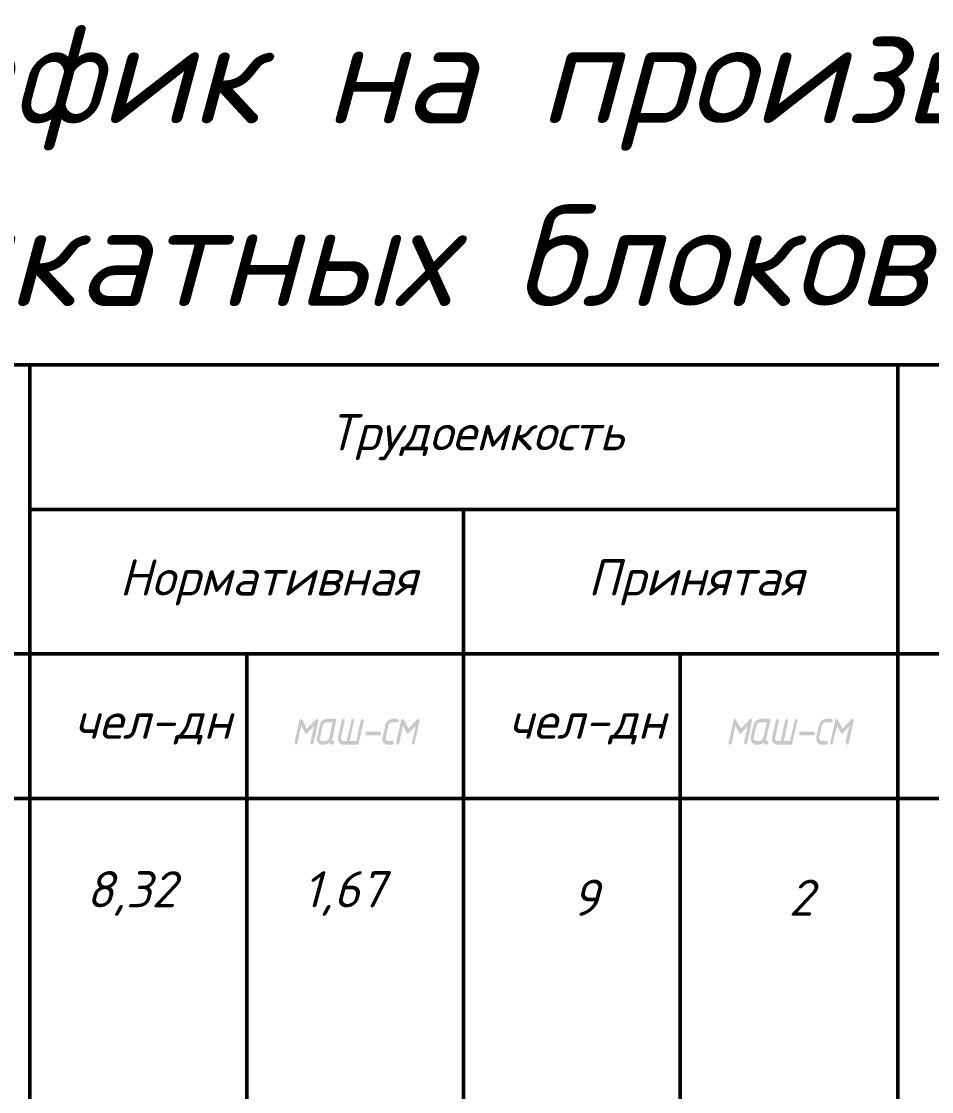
# Model space of a CAD drawing. Header units: millimetres. Extents: x 2279 to 5236, y 896 to 2828.
# Drawn here: x 3743.6 to 3806.6, y 1210.2 to 1284.2 of the extents above; entities that cross this region are included whole.
import ezdxf

# ---------------------------------------------------------------- set-up
doc = ezdxf.new("R2010")
doc.units = ezdxf.units.MM
doc.layers.add('PDF _!!ТОНКАЯ', color=7, linetype='Continuous')
doc.layers.add('PDF _Текст', color=7, linetype='Continuous')
doc.styles.add('PDF ISOCPEUR Italic', font='isocpeui.ttf')

msp = doc.modelspace()

# ---------------------------------------------------------------- hatches: boundary and pattern name
at = {"layer": 'PDF _!!ТОНКАЯ', "transparency": 33554559}
for points in [[(3763.868, 1235.486), (3763.402, 1235.02), (3763.402, 1234.978), (3763.36, 1234.978), (3763.318, 1234.978), (3763.318, 1234.978), (3763.275, 1234.978), (3763.275, 1235.02), (3763.233, 1235.02), (3762.979, 1235.528), (3762.725, 1234.301), (3762.725, 1234.301), (3762.683, 1234.258), (3762.683, 1234.258), (3762.64, 1234.216), (3762.64, 1234.216), (3762.598, 1234.216), (3762.556, 1234.258), (3762.556, 1234.258), (3762.513, 1234.301), (3762.513, 1234.343), (3762.513, 1234.343), (3762.513, 1234.385), (3762.513, 1234.385), (3762.852, 1235.867), (3762.852, 1235.909), (3762.894, 1235.952), (3762.894, 1235.952), (3762.937, 1235.994), (3762.937, 1235.994), (3762.979, 1235.952), (3763.021, 1235.952), (3763.021, 1235.952), (3763.064, 1235.909), (3763.36, 1235.317), (3763.995, 1235.952), (3763.995, 1235.952), (3764.037, 1235.994), (3764.037, 1235.994), (3764.08, 1235.994), (3764.122, 1235.952), (3764.122, 1235.952), (3764.122, 1235.909), (3764.164, 1235.867), (3764.164, 1235.867), (3764.164, 1235.825), (3764.164, 1235.825), (3763.826, 1234.301), (3763.783, 1234.301), (3763.783, 1234.258), (3763.741, 1234.258), (3763.741, 1234.216), (3763.699, 1234.216), (3763.699, 1234.216), (3763.656, 1234.258), (3763.656, 1234.258), (3763.614, 1234.301), (3763.614, 1234.343), (3763.614, 1234.343), (3763.614, 1234.385), (3763.614, 1234.385)], [(3766.959, 1234.343), (3766.959, 1234.301), (3766.916, 1234.258), (3766.916, 1234.258), (3766.874, 1234.216), (3766.874, 1234.216), (3766.832, 1234.216), (3765.858, 1234.216), (3765.815, 1234.216), (3765.773, 1234.216), (3765.731, 1234.258), (3765.731, 1234.258), (3765.688, 1234.258), (3765.646, 1234.301), (3765.646, 1234.301), (3765.604, 1234.343), (3765.604, 1234.343), (3765.604, 1234.385), (3765.561, 1234.385), (3765.561, 1234.428), (3765.519, 1234.47), (3765.519, 1234.512), (3765.519, 1234.555), (3765.519, 1234.555), (3765.519, 1234.597), (3765.519, 1234.639), (3765.519, 1234.682), (3765.519, 1234.682), (3765.519, 1234.724), (3765.773, 1235.867), (3765.773, 1235.909), (3765.815, 1235.952), (3765.815, 1235.952), (3765.858, 1235.994), (3765.9, 1235.994), (3765.9, 1235.952), (3765.942, 1235.952), (3765.942, 1235.952), (3765.985, 1235.909), (3765.985, 1235.867), (3765.985, 1235.867), (3765.985, 1235.825), (3765.985, 1235.825), (3765.731, 1234.724), (3765.731, 1234.682), (3765.731, 1234.639), (3765.731, 1234.639), (3765.731, 1234.597), (3765.731, 1234.555), (3765.731, 1234.555), (3765.773, 1234.512), (3765.773, 1234.512), (3765.815, 1234.47), (3765.858, 1234.47), (3765.9, 1234.47), (3765.9, 1234.47), (3766.112, 1234.47), (3766.451, 1235.867), (3766.451, 1235.909), (3766.451, 1235.952), (3766.493, 1235.952), (3766.535, 1235.994), (3766.535, 1235.994), (3766.578, 1235.952), (3766.578, 1235.952), (3766.62, 1235.952), (3766.62, 1235.909), (3766.62, 1235.867), (3766.62, 1235.867), (3766.62, 1235.825), (3766.62, 1235.825), (3766.323, 1234.47), (3766.789, 1234.47), (3767.086, 1235.867), (3767.086, 1235.909), (3767.128, 1235.952), (3767.128, 1235.952), (3767.17, 1235.994), (3767.17, 1235.994), (3767.213, 1235.952), (3767.255, 1235.952), (3767.255, 1235.952), (3767.297, 1235.909), (3767.297, 1235.867), (3767.297, 1235.867), (3767.297, 1235.825), (3767.297, 1235.825)], [(3769.287, 1234.216), (3768.906, 1234.216), (3768.864, 1234.216), (3768.864, 1234.216), (3768.821, 1234.258), (3768.779, 1234.258), (3768.779, 1234.258), (3768.737, 1234.301), (3768.694, 1234.301), (3768.694, 1234.343), (3768.694, 1234.343), (3768.652, 1234.385), (3768.652, 1234.385), (3768.61, 1234.428), (3768.61, 1234.47), (3768.61, 1234.512), (3768.61, 1234.555), (3768.567, 1234.597), (3768.567, 1234.597), (3768.567, 1234.639), (3768.567, 1234.682), (3768.567, 1234.682), (3768.61, 1234.724), (3768.779, 1235.486), (3768.779, 1235.528), (3768.779, 1235.571), (3768.779, 1235.613), (3768.821, 1235.655), (3768.821, 1235.655), (3768.821, 1235.698), (3768.864, 1235.74), (3768.864, 1235.782), (3768.906, 1235.782), (3768.906, 1235.825), (3768.948, 1235.825), (3768.948, 1235.867), (3768.948, 1235.867), (3768.991, 1235.867), (3768.991, 1235.909), (3769.033, 1235.909), (3769.033, 1235.909), (3769.075, 1235.952), (3769.118, 1235.952), (3769.16, 1235.952), (3769.16, 1235.952), (3769.202, 1235.952), (3769.245, 1235.994), (3769.287, 1235.994), (3769.329, 1235.994), (3769.626, 1235.994), (3769.626, 1235.994), (3769.668, 1235.952), (3769.668, 1235.952), (3769.71, 1235.909), (3769.71, 1235.867), (3769.71, 1235.867), (3769.71, 1235.825), (3769.71, 1235.782), (3769.668, 1235.74), (3769.668, 1235.74), (3769.626, 1235.74), (3769.626, 1235.74), (3769.245, 1235.74), (3769.202, 1235.74), (3769.202, 1235.74), (3769.16, 1235.698), (3769.118, 1235.698), (3769.118, 1235.698), (3769.075, 1235.655), (3769.075, 1235.655), (3769.033, 1235.613), (3769.033, 1235.613), (3768.991, 1235.571), (3768.991, 1235.528), (3768.991, 1235.486), (3768.991, 1235.486), (3768.821, 1234.724), (3768.821, 1234.682), (3768.779, 1234.639), (3768.779, 1234.639), (3768.821, 1234.597), (3768.821, 1234.597), (3768.821, 1234.555), (3768.821, 1234.512), (3768.864, 1234.512), (3768.864, 1234.512), (3768.906, 1234.47), (3768.948, 1234.47), (3768.991, 1234.47), (3769.287, 1234.47), (3769.287, 1234.47), (3769.329, 1234.47), (3769.329, 1234.428), (3769.372, 1234.428), (3769.372, 1234.385), (3769.372, 1234.343), (3769.372, 1234.301), (3769.372, 1234.301), (3769.329, 1234.258), (3769.329, 1234.258), (3769.287, 1234.216), (3769.287, 1234.216)], [(3770.896, 1235.486), (3770.43, 1235.02), (3770.388, 1234.978), (3770.388, 1234.978), (3770.345, 1234.978), (3770.345, 1234.978), (3770.303, 1234.978), (3770.261, 1235.02), (3770.261, 1235.02), (3770.007, 1235.528), (3769.753, 1234.301), (3769.753, 1234.301), (3769.71, 1234.258), (3769.71, 1234.258), (3769.668, 1234.216), (3769.626, 1234.216), (3769.626, 1234.216), (3769.583, 1234.258), (3769.583, 1234.258), (3769.541, 1234.301), (3769.541, 1234.343), (3769.541, 1234.343), (3769.541, 1234.385), (3769.541, 1234.385), (3769.88, 1235.867), (3769.88, 1235.909), (3769.922, 1235.952), (3769.922, 1235.952), (3769.964, 1235.994), (3769.964, 1235.994), (3770.007, 1235.952), (3770.049, 1235.952), (3770.049, 1235.952), (3770.091, 1235.909), (3770.388, 1235.317), (3770.98, 1235.952), (3771.023, 1235.952), (3771.065, 1235.994), (3771.065, 1235.994), (3771.107, 1235.994), (3771.107, 1235.952), (3771.15, 1235.952), (3771.15, 1235.909), (3771.15, 1235.867), (3771.192, 1235.867), (3771.15, 1235.825), (3771.15, 1235.825), (3770.811, 1234.301), (3770.811, 1234.301), (3770.811, 1234.258), (3770.769, 1234.258), (3770.769, 1234.216), (3770.726, 1234.216), (3770.684, 1234.216), (3770.684, 1234.258), (3770.642, 1234.258), (3770.642, 1234.301), (3770.642, 1234.343), (3770.642, 1234.343), (3770.642, 1234.385), (3770.642, 1234.385)], [(3793.841, 1235.486), (3793.418, 1235.02), (3793.375, 1234.978), (3793.375, 1234.978), (3793.333, 1234.978), (3793.291, 1234.978), (3793.291, 1234.978), (3793.248, 1235.02), (3793.248, 1235.02), (3792.994, 1235.528), (3792.74, 1234.301), (3792.698, 1234.301), (3792.698, 1234.258), (3792.656, 1234.258), (3792.656, 1234.216), (3792.613, 1234.216), (3792.571, 1234.216), (3792.571, 1234.258), (3792.529, 1234.258), (3792.529, 1234.301), (3792.529, 1234.343), (3792.529, 1234.343), (3792.529, 1234.385), (3792.529, 1234.385), (3792.867, 1235.867), (3792.867, 1235.909), (3792.867, 1235.952), (3792.91, 1235.952), (3792.952, 1235.994), (3792.952, 1235.994), (3792.994, 1235.952), (3793.037, 1235.952), (3793.037, 1235.952), (3793.037, 1235.909), (3793.375, 1235.317), (3793.968, 1235.952), (3794.01, 1235.952), (3794.01, 1235.994), (3794.053, 1235.994), (3794.095, 1235.994), (3794.095, 1235.952), (3794.137, 1235.952), (3794.137, 1235.909), (3794.137, 1235.867), (3794.137, 1235.867), (3794.137, 1235.825), (3794.137, 1235.825), (3793.799, 1234.301), (3793.799, 1234.301), (3793.799, 1234.258), (3793.756, 1234.258), (3793.714, 1234.216), (3793.714, 1234.216), (3793.672, 1234.216), (3793.629, 1234.258), (3793.629, 1234.258), (3793.629, 1234.301), (3793.587, 1234.343), (3793.587, 1234.343), (3793.587, 1234.385), (3793.587, 1234.385)], [(3796.931, 1234.343), (3796.931, 1234.301), (3796.931, 1234.258), (3796.931, 1234.258), (3796.889, 1234.216), (3796.847, 1234.216), (3796.847, 1234.216), (3795.831, 1234.216), (3795.788, 1234.216), (3795.788, 1234.216), (3795.746, 1234.258), (3795.704, 1234.258), (3795.704, 1234.258), (3795.661, 1234.301), (3795.619, 1234.301), (3795.619, 1234.343), (3795.619, 1234.343), (3795.577, 1234.385), (3795.577, 1234.385), (3795.534, 1234.428), (3795.534, 1234.47), (3795.534, 1234.512), (3795.534, 1234.555), (3795.492, 1234.555), (3795.492, 1234.597), (3795.492, 1234.639), (3795.492, 1234.682), (3795.534, 1234.682), (3795.534, 1234.724), (3795.788, 1235.867), (3795.788, 1235.909), (3795.831, 1235.952), (3795.831, 1235.952), (3795.873, 1235.994), (3795.873, 1235.994), (3795.915, 1235.952), (3795.958, 1235.952), (3795.958, 1235.952), (3795.958, 1235.909), (3796, 1235.867), (3796, 1235.867), (3796, 1235.825), (3796, 1235.825), (3795.746, 1234.724), (3795.746, 1234.682), (3795.746, 1234.639), (3795.746, 1234.639), (3795.746, 1234.597), (3795.746, 1234.555), (3795.746, 1234.555), (3795.746, 1234.512), (3795.788, 1234.512), (3795.831, 1234.47), (3795.831, 1234.47), (3795.873, 1234.47), (3795.915, 1234.47), (3796.127, 1234.47), (3796.423, 1235.867), (3796.466, 1235.909), (3796.466, 1235.952), (3796.508, 1235.952), (3796.508, 1235.994), (3796.55, 1235.994), (3796.55, 1235.952), (3796.593, 1235.952), (3796.593, 1235.952), (3796.635, 1235.909), (3796.635, 1235.867), (3796.635, 1235.867), (3796.635, 1235.825), (3796.635, 1235.825), (3796.339, 1234.47), (3796.762, 1234.47), (3797.101, 1235.867), (3797.101, 1235.909), (3797.101, 1235.952), (3797.143, 1235.952), (3797.185, 1235.994), (3797.185, 1235.994), (3797.228, 1235.952), (3797.228, 1235.952), (3797.27, 1235.952), (3797.27, 1235.909), (3797.313, 1235.867), (3797.313, 1235.867), (3797.27, 1235.825), (3797.27, 1235.825)], [(3799.26, 1234.216), (3798.921, 1234.216), (3798.879, 1234.216), (3798.837, 1234.216), (3798.837, 1234.258), (3798.794, 1234.258), (3798.752, 1234.258), (3798.752, 1234.301), (3798.71, 1234.301), (3798.667, 1234.343), (3798.667, 1234.343), (3798.667, 1234.385), (3798.625, 1234.385), (3798.625, 1234.428), (3798.625, 1234.47), (3798.583, 1234.512), (3798.583, 1234.555), (3798.583, 1234.597), (3798.583, 1234.597), (3798.583, 1234.639), (3798.583, 1234.682), (3798.583, 1234.682), (3798.583, 1234.724), (3798.752, 1235.486), (3798.752, 1235.528), (3798.794, 1235.571), (3798.794, 1235.613), (3798.794, 1235.655), (3798.837, 1235.655), (3798.837, 1235.698), (3798.837, 1235.74), (3798.879, 1235.782), (3798.879, 1235.782), (3798.921, 1235.825), (3798.921, 1235.825), (3798.964, 1235.867), (3798.964, 1235.867), (3798.964, 1235.867), (3799.006, 1235.909), (3799.006, 1235.909), (3799.048, 1235.909), (3799.091, 1235.952), (3799.091, 1235.952), (3799.133, 1235.952), (3799.175, 1235.952), (3799.218, 1235.952), (3799.26, 1235.994), (3799.26, 1235.994), (3799.302, 1235.994), (3799.599, 1235.994), (3799.641, 1235.994), (3799.683, 1235.952), (3799.683, 1235.952), (3799.683, 1235.909), (3799.726, 1235.867), (3799.726, 1235.867), (3799.726, 1235.825), (3799.683, 1235.782), (3799.683, 1235.74), (3799.683, 1235.74), (3799.641, 1235.74), (3799.599, 1235.74), (3799.26, 1235.74), (3799.218, 1235.74), (3799.175, 1235.74), (3799.175, 1235.698), (3799.133, 1235.698), (3799.091, 1235.698), (3799.091, 1235.655), (3799.048, 1235.655), (3799.048, 1235.613), (3799.006, 1235.613), (3799.006, 1235.571), (3799.006, 1235.528), (3798.964, 1235.486), (3798.964, 1235.486), (3798.794, 1234.724), (3798.794, 1234.682), (3798.794, 1234.639), (3798.794, 1234.639), (3798.794, 1234.597), (3798.794, 1234.597), (3798.837, 1234.555), (3798.837, 1234.512), (3798.837, 1234.512), (3798.879, 1234.512), (3798.921, 1234.47), (3798.921, 1234.47), (3798.964, 1234.47), (3799.26, 1234.47), (3799.302, 1234.47), (3799.345, 1234.47), (3799.345, 1234.428), (3799.345, 1234.428), (3799.387, 1234.385), (3799.387, 1234.343), (3799.387, 1234.301), (3799.345, 1234.301), (3799.345, 1234.258), (3799.345, 1234.258), (3799.302, 1234.216), (3799.26, 1234.216)], [(3800.869, 1235.486), (3800.445, 1235.02), (3800.403, 1234.978), (3800.361, 1234.978), (3800.361, 1234.978), (3800.318, 1234.978), (3800.318, 1234.978), (3800.276, 1235.02), (3800.276, 1235.02), (3800.022, 1235.528), (3799.726, 1234.301), (3799.726, 1234.301), (3799.726, 1234.258), (3799.683, 1234.258), (3799.683, 1234.216), (3799.641, 1234.216), (3799.599, 1234.216), (3799.599, 1234.258), (3799.556, 1234.258), (3799.556, 1234.301), (3799.556, 1234.343), (3799.556, 1234.343), (3799.556, 1234.385), (3799.556, 1234.385), (3799.895, 1235.867), (3799.895, 1235.909), (3799.895, 1235.952), (3799.937, 1235.952), (3799.98, 1235.994), (3799.98, 1235.994), (3800.022, 1235.952), (3800.022, 1235.952), (3800.064, 1235.952), (3800.064, 1235.909), (3800.403, 1235.317), (3800.996, 1235.952), (3801.038, 1235.952), (3801.038, 1235.994), (3801.08, 1235.994), (3801.08, 1235.994), (3801.123, 1235.952), (3801.165, 1235.952), (3801.165, 1235.909), (3801.165, 1235.867), (3801.165, 1235.867), (3801.165, 1235.825), (3801.165, 1235.825), (3800.826, 1234.301), (3800.826, 1234.301), (3800.784, 1234.258), (3800.784, 1234.258), (3800.742, 1234.216), (3800.742, 1234.216), (3800.699, 1234.216), (3800.657, 1234.258), (3800.657, 1234.258), (3800.657, 1234.301), (3800.615, 1234.343), (3800.615, 1234.343), (3800.615, 1234.385), (3800.615, 1234.385)], [(3768.398, 1234.851), (3767.509, 1234.851), (3767.467, 1234.851), (3767.467, 1234.851), (3767.424, 1234.893), (3767.424, 1234.893), (3767.424, 1234.936), (3767.424, 1234.978), (3767.424, 1235.02), (3767.424, 1235.063), (3767.424, 1235.063), (3767.467, 1235.105), (3767.467, 1235.105), (3767.509, 1235.105), (3768.398, 1235.105), (3768.398, 1235.105), (3768.44, 1235.105), (3768.483, 1235.063), (3768.483, 1235.063), (3768.483, 1235.02), (3768.483, 1234.978), (3768.483, 1234.936), (3768.483, 1234.893), (3768.44, 1234.893), (3768.44, 1234.851), (3768.398, 1234.851), (3768.398, 1234.851)], [(3798.371, 1234.851), (3797.524, 1234.851), (3797.482, 1234.851), (3797.44, 1234.851), (3797.44, 1234.893), (3797.397, 1234.893), (3797.397, 1234.936), (3797.397, 1234.978), (3797.397, 1235.02), (3797.44, 1235.063), (3797.44, 1235.063), (3797.44, 1235.105), (3797.482, 1235.105), (3797.524, 1235.105), (3798.371, 1235.105), (3798.413, 1235.105), (3798.456, 1235.105), (3798.456, 1235.063), (3798.456, 1235.063), (3798.498, 1235.02), (3798.498, 1234.978), (3798.498, 1234.936), (3798.456, 1234.893), (3798.456, 1234.893), (3798.456, 1234.851), (3798.413, 1234.851), (3798.371, 1234.851)]]:
    msp.add_hatch(color=256, dxfattribs=at).paths.add_polyline_path(points)
h = msp.add_hatch(color=256, dxfattribs=at)
h.paths.add_polyline_path([(3764.418, 1234.47), (3764.672, 1234.47), (3764.672, 1234.47), (3764.715, 1234.47), (3764.757, 1234.512), (3764.757, 1234.512), (3764.799, 1234.555), (3764.842, 1234.555), (3764.842, 1234.597), (3764.884, 1234.597), (3764.884, 1234.639), (3764.926, 1234.682), (3764.926, 1234.724), (3764.926, 1234.724), (3765.138, 1235.74), (3764.715, 1235.74), (3764.672, 1235.74), (3764.672, 1235.74), (3764.63, 1235.698), (3764.588, 1235.698), (3764.588, 1235.698), (3764.545, 1235.655), (3764.545, 1235.655), (3764.503, 1235.613), (3764.503, 1235.613), (3764.461, 1235.571), (3764.461, 1235.528), (3764.461, 1235.486), (3764.461, 1235.486), (3764.291, 1234.724), (3764.291, 1234.682), (3764.249, 1234.639), (3764.249, 1234.639), (3764.249, 1234.597), (3764.291, 1234.555), (3764.291, 1234.555), (3764.291, 1234.512), (3764.334, 1234.512), (3764.334, 1234.512), (3764.376, 1234.47), (3764.418, 1234.47), (3764.418, 1234.47)], flags=0)
h.paths.add_polyline_path([(3764.376, 1234.216), (3764.334, 1234.216), (3764.334, 1234.216), (3764.291, 1234.258), (3764.249, 1234.258), (3764.249, 1234.258), (3764.207, 1234.301), (3764.164, 1234.301), (3764.164, 1234.343), (3764.164, 1234.343), (3764.122, 1234.385), (3764.122, 1234.385), (3764.08, 1234.428), (3764.08, 1234.47), (3764.08, 1234.512), (3764.037, 1234.555), (3764.037, 1234.555), (3764.037, 1234.597), (3764.037, 1234.639), (3764.037, 1234.682), (3764.037, 1234.682), (3764.08, 1234.724), (3764.249, 1235.486), (3764.249, 1235.528), (3764.249, 1235.571), (3764.249, 1235.613), (3764.291, 1235.655), (3764.291, 1235.655), (3764.291, 1235.698), (3764.334, 1235.74), (3764.334, 1235.782), (3764.376, 1235.782), (3764.376, 1235.825), (3764.418, 1235.825), (3764.418, 1235.867), (3764.418, 1235.867), (3764.461, 1235.867), (3764.461, 1235.909), (3764.503, 1235.909), (3764.503, 1235.909), (3764.545, 1235.952), (3764.588, 1235.952), (3764.588, 1235.952), (3764.63, 1235.952), (3764.672, 1235.952), (3764.715, 1235.994), (3764.757, 1235.994), (3764.757, 1235.994), (3765.307, 1235.994), (3765.35, 1235.952), (3765.392, 1235.952), (3765.392, 1235.952), (3765.392, 1235.909), (3765.392, 1235.867), (3765.392, 1235.867), (3765.138, 1234.597), (3765.096, 1234.555), (3765.096, 1234.555), (3765.138, 1234.512), (3765.138, 1234.512), (3765.138, 1234.47), (3765.18, 1234.47), (3765.18, 1234.47), (3765.223, 1234.47), (3765.265, 1234.47), (3765.265, 1234.428), (3765.265, 1234.428), (3765.265, 1234.385), (3765.265, 1234.343), (3765.265, 1234.301), (3765.265, 1234.301), (3765.223, 1234.258), (3765.223, 1234.258), (3765.18, 1234.216), (3765.138, 1234.216), (3765.138, 1234.216), (3765.096, 1234.216), (3765.053, 1234.216), (3765.053, 1234.258), (3765.011, 1234.258), (3764.969, 1234.258), (3764.969, 1234.301), (3764.926, 1234.301), (3764.926, 1234.343), (3764.926, 1234.385), (3764.926, 1234.343), (3764.884, 1234.343), (3764.884, 1234.301), (3764.842, 1234.301), (3764.799, 1234.258), (3764.799, 1234.258), (3764.757, 1234.258), (3764.715, 1234.258), (3764.672, 1234.216), (3764.672, 1234.216), (3764.63, 1234.216), (3764.588, 1234.216)], flags=0)
h = msp.add_hatch(color=256, dxfattribs=at)
h.paths.add_polyline_path([(3794.434, 1234.47), (3794.645, 1234.47), (3794.688, 1234.47), (3794.73, 1234.47), (3794.73, 1234.512), (3794.772, 1234.512), (3794.815, 1234.555), (3794.815, 1234.555), (3794.857, 1234.597), (3794.857, 1234.597), (3794.899, 1234.639), (3794.899, 1234.682), (3794.942, 1234.724), (3794.942, 1234.724), (3795.153, 1235.74), (3794.73, 1235.74), (3794.688, 1235.74), (3794.645, 1235.74), (3794.645, 1235.698), (3794.603, 1235.698), (3794.561, 1235.698), (3794.561, 1235.655), (3794.518, 1235.655), (3794.518, 1235.613), (3794.476, 1235.613), (3794.476, 1235.571), (3794.476, 1235.528), (3794.434, 1235.486), (3794.434, 1235.486), (3794.264, 1234.724), (3794.264, 1234.682), (3794.264, 1234.639), (3794.264, 1234.639), (3794.264, 1234.597), (3794.264, 1234.555), (3794.307, 1234.555), (3794.307, 1234.512), (3794.307, 1234.512), (3794.349, 1234.512), (3794.391, 1234.47), (3794.434, 1234.47), (3794.434, 1234.47)], flags=0)
h.paths.add_polyline_path([(3794.391, 1234.216), (3794.349, 1234.216), (3794.307, 1234.216), (3794.307, 1234.258), (3794.264, 1234.258), (3794.222, 1234.258), (3794.222, 1234.301), (3794.18, 1234.301), (3794.137, 1234.343), (3794.137, 1234.343), (3794.137, 1234.385), (3794.095, 1234.385), (3794.095, 1234.428), (3794.095, 1234.47), (3794.053, 1234.512), (3794.053, 1234.555), (3794.053, 1234.555), (3794.053, 1234.597), (3794.053, 1234.639), (3794.053, 1234.682), (3794.053, 1234.682), (3794.053, 1234.724), (3794.222, 1235.486), (3794.222, 1235.528), (3794.264, 1235.571), (3794.264, 1235.613), (3794.264, 1235.655), (3794.307, 1235.655), (3794.307, 1235.698), (3794.307, 1235.74), (3794.349, 1235.782), (3794.349, 1235.782), (3794.391, 1235.825), (3794.391, 1235.825), (3794.434, 1235.867), (3794.434, 1235.867), (3794.434, 1235.867), (3794.476, 1235.909), (3794.476, 1235.909), (3794.518, 1235.909), (3794.561, 1235.952), (3794.561, 1235.952), (3794.603, 1235.952), (3794.645, 1235.952), (3794.688, 1235.952), (3794.73, 1235.994), (3794.73, 1235.994), (3794.772, 1235.994), (3795.323, 1235.994), (3795.365, 1235.952), (3795.365, 1235.952), (3795.407, 1235.952), (3795.407, 1235.909), (3795.407, 1235.867), (3795.407, 1235.867), (3795.111, 1234.597), (3795.111, 1234.555), (3795.111, 1234.555), (3795.111, 1234.512), (3795.111, 1234.512), (3795.153, 1234.47), (3795.196, 1234.47), (3795.196, 1234.47), (3795.238, 1234.47), (3795.238, 1234.47), (3795.28, 1234.428), (3795.28, 1234.428), (3795.28, 1234.385), (3795.28, 1234.343), (3795.28, 1234.301), (3795.238, 1234.301), (3795.238, 1234.258), (3795.196, 1234.258), (3795.196, 1234.216), (3795.153, 1234.216), (3795.153, 1234.216), (3795.111, 1234.216), (3795.069, 1234.216), (3795.026, 1234.258), (3795.026, 1234.258), (3794.984, 1234.258), (3794.984, 1234.301), (3794.942, 1234.301), (3794.942, 1234.343), (3794.942, 1234.385), (3794.899, 1234.343), (3794.899, 1234.343), (3794.857, 1234.301), (3794.857, 1234.301), (3794.815, 1234.258), (3794.772, 1234.258), (3794.772, 1234.258), (3794.73, 1234.258), (3794.688, 1234.216), (3794.645, 1234.216), (3794.603, 1234.216), (3794.603, 1234.216)], flags=0)

# ---------------------------------------------------------------- linework, layer by layer
at = {"layer": 'PDF _!!ТОНКАЯ', "lineweight": 50}
for points in [[(3951.199, 1137.982), (3654.221, 1137.982), (3654.221, 1260.464), (3991.163, 1260.464), (3991.163, 1230.491), (3654.221, 1230.491)], [(3744.225, 1260.464), (3744.225, 1137.982)], [(3804.213, 1260.464), (3804.213, 1137.982)], [(3744.225, 1250.473), (3804.213, 1250.473)], [(3774.198, 1250.473), (3774.198, 1137.982)], [(3714.209, 1240.482), (3869.197, 1240.482)], [(3759.211, 1240.482), (3759.211, 1137.982)], [(3789.184, 1240.482), (3789.184, 1137.982)]]:
    msp.add_lwpolyline(points, dxfattribs=at)

# ---------------------------------------------------------------- texts
at = {"layer": 'PDF _Текст', "attachment_point": 7, "style": 'PDF ISOCPEUR Italic'}
for s, insert, char_height in [('Календарный график на производство работ по кладке стен', (3664.648, 1275.256), 6.99972), ('из газосиликатных блоков (объем - 73,95 м³)', (3688.186, 1262.894), 6.99972), ('Трудоемкость', (3764.884, 1253.872), 2.4999), ('Нормативная', (3750.406, 1243.838), 2.4999), ('Принятая', (3782.792, 1243.838), 2.4999), ('чел-дн', (3747.273, 1234.216), 2.4999), ('чел-дн', (3777.288, 1234.216), 2.4999), ('8,32', (3748.12, 1222.38), 2.4999), ('1,67', (3763.106, 1222.38), 2.4999), ('9', (3781.685, 1222.38), 2.5), ('2', (3796.672, 1222.38), 2.5)]:
    msp.add_mtext(s, dxfattribs=dict(at, insert=insert, char_height=char_height))

doc.saveas('drawing.dxf')
